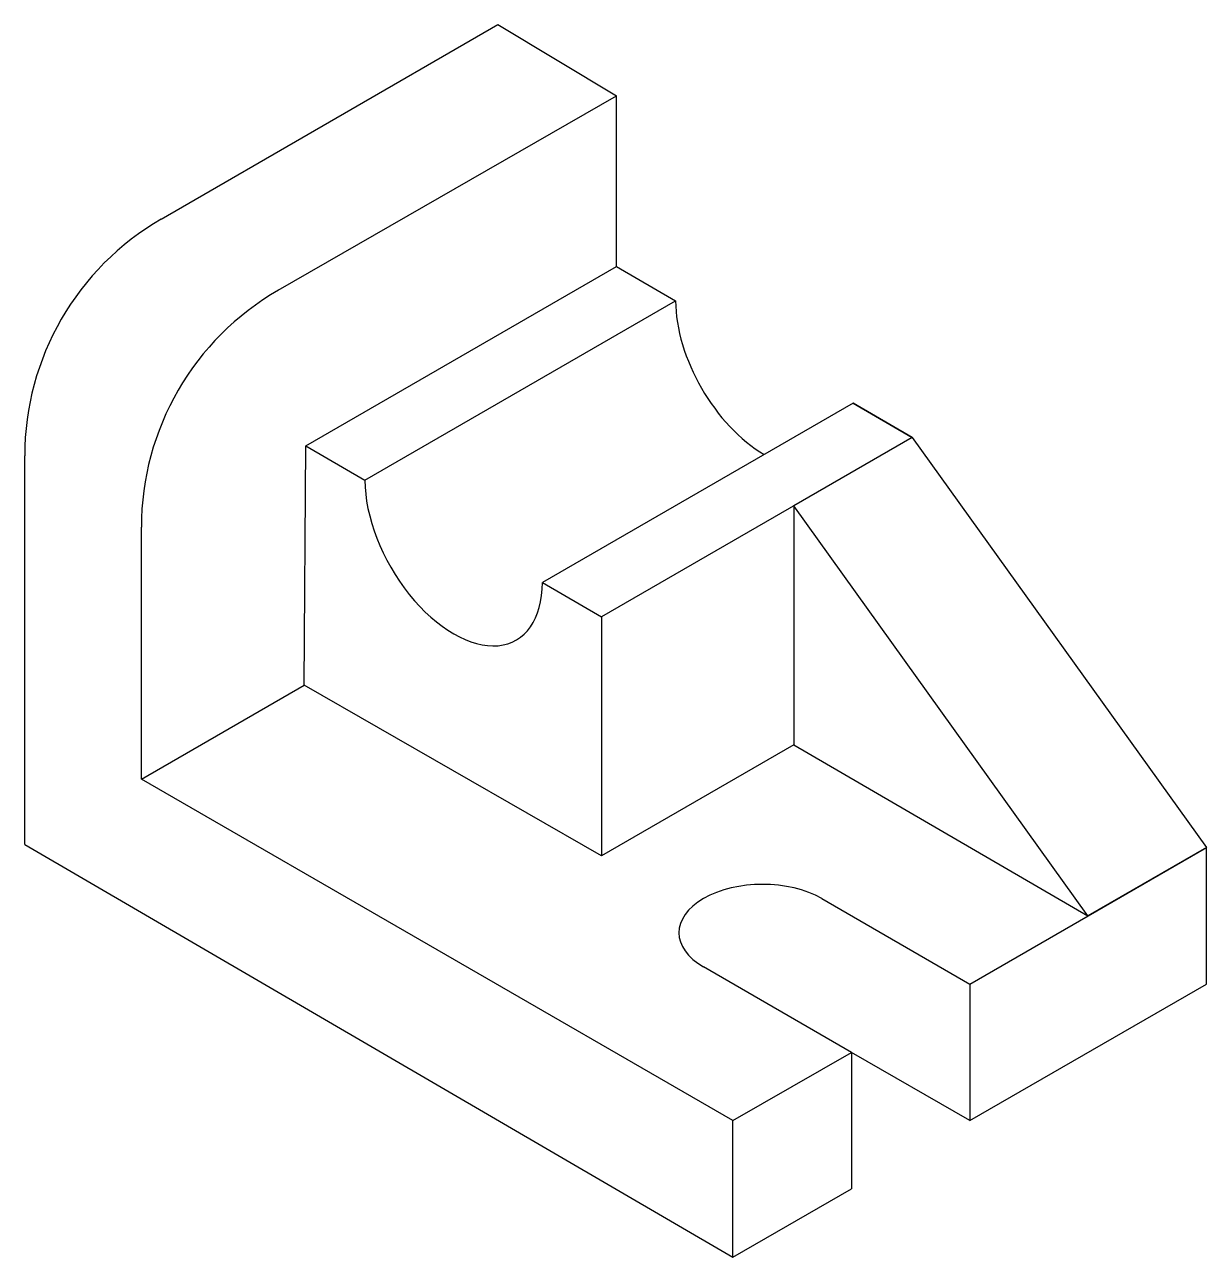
# Model space of a CAD drawing. Header units: inches. Extents: x 33 to 171, y -30 to 115.
import ezdxf

# ---------------------------------------------------------------- set-up
doc = ezdxf.new("R2010")
doc.units = ezdxf.units.IN
doc.header["$MEASUREMENT"] = 0

msp = doc.modelspace()

# ---------------------------------------------------------------- linework, layer by layer
for p, q in [((48.6, 91.99), (88.02, 114.76)), ((88.02, 114.76), (101.88, 106.43)), ((62.3, 83.66), (101.88, 106.43)), ((101.88, 86.43), (101.88, 106.43)), ((65.51, 65.43), (101.88, 86.43)), ((101.88, 86.43), (108.81, 82.43)), ((72.44, 61.43), (108.81, 82.43)), ((129.6, 70.43), (93.22, 49.43)), ((136.53, 66.43), (129.6, 70.43)), ((129.6, 70.43), (136.53, 66.43)), ((136.53, 66.43), (100.15, 45.43)), ((136.53, 66.43), (122.67, 58.43)), ((136.53, 66.43), (170.97, 18.43)), ((65.31, 37.43), (65.51, 65.43)), ((65.51, 65.43), (72.44, 61.42)), ((32.6, 18.76), (32.6, 64.28)), ((72.44, 61.43), (72.44, 61.42)), ((72.44, 61.42), (72.44, 61.43)), ((157.11, 10.43), (122.67, 58.43)), ((122.67, 58.43), (122.67, 30.43)), ((46.26, 26.43), (46.26, 55.92)), ((93.22, 49.43), (93.22, 49.43)), ((93.22, 49.43), (100.15, 45.43)), ((100.15, 45.43), (100.15, 17.43)), ((46.26, 26.43), (65.31, 37.43)), ((100.15, 17.43), (65.31, 37.43)), ((122.67, 30.43), (100.15, 17.43)), ((122.67, 30.43), (157.11, 10.43)), ((115.54, -13.57), (46.26, 26.43)), ((32.6, 18.76), (115.54, -29.57)), ((143.26, 2.43), (170.97, 18.43)), ((170.97, 18.43), (157.11, 10.43)), ((170.97, 2.43), (170.97, 18.43)), ((125.94, 12.43), (143.26, 2.43)), ((129.4, -5.57), (112.08, 4.43)), ((143.26, 2.43), (143.26, -13.57)), ((143.26, -13.57), (170.97, 2.43)), ((115.54, -13.57), (129.4, -5.57)), ((115.54, -13.57), (129.4, -5.57)), ((129.4, -5.57), (129.4, -21.57)), ((143.26, -13.57), (129.4, -5.57)), ((115.54, -29.57), (115.54, -13.57)), ((115.54, -29.57), (129.4, -21.57))]:
    msp.add_line(p, q)
for centre, start in [((64.6, 64.28), 120), ((78.26, 55.92), 119.911)]:
    msp.add_arc(centre, 32, start, 180)
for centre, major_axis, start_param, end_param in [((119.21, 76.43), (7.35, -12.73), 10.210176, 10.210665), ((119.21, 76.43), (7.35, -12.73), 3.926991, 5.497298), ((82.83, 55.43), (7.35, -12.72), 3.926555, 7.068583), ((119.01, 8.43), (-9.8, 0), 3.926991, 7.068583)]:
    msp.add_ellipse(centre, major_axis=major_axis, ratio=0.57735, start_param=start_param, end_param=end_param)

doc.saveas('drawing.dxf')
